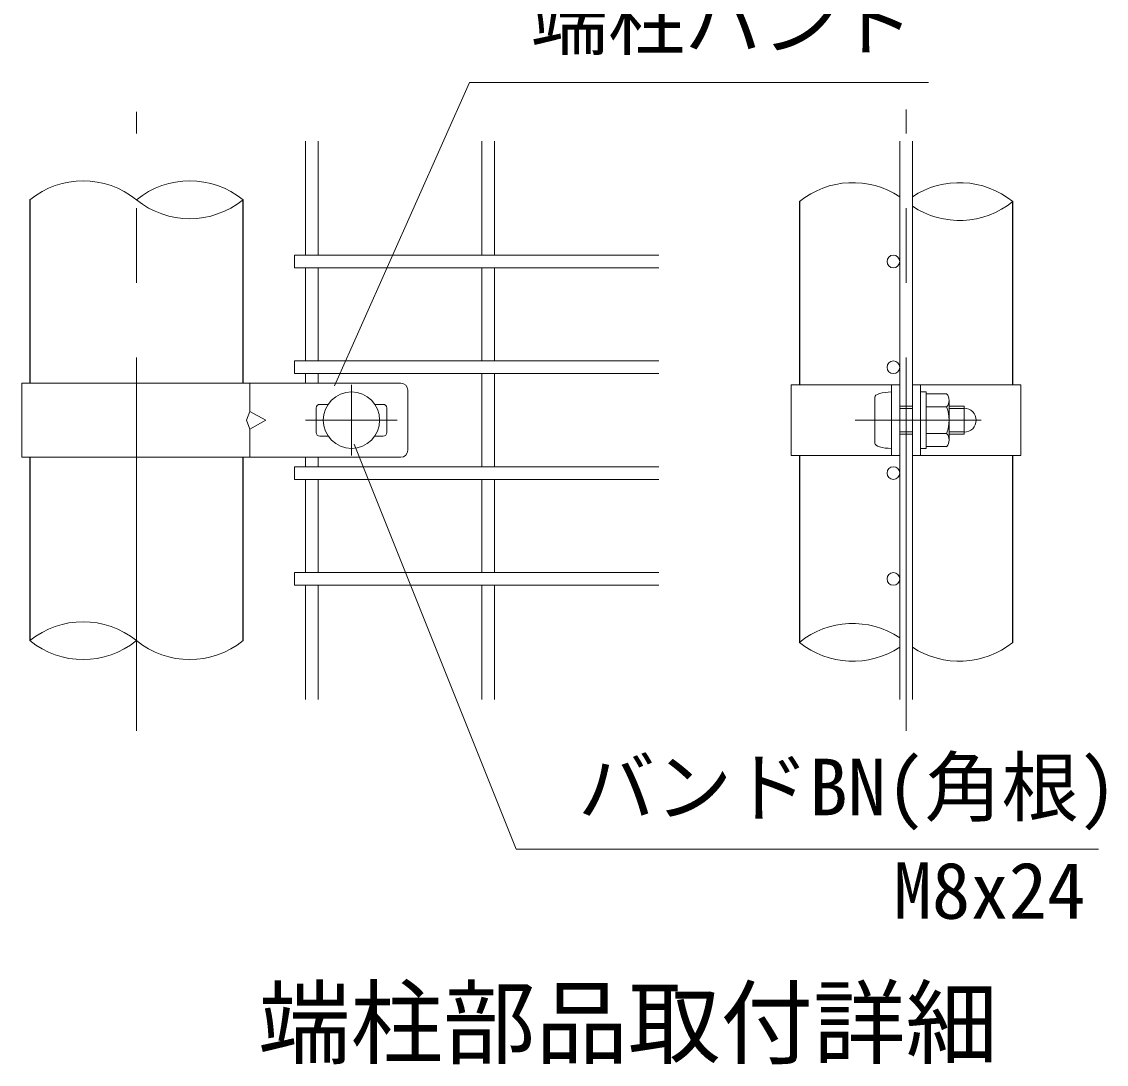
# Model space of a CAD drawing. Units: millimetres, scale not verified. Extents: x -4200 to 4200, y -2970 to 2970.
# Drawn here: x 1032 to 1955, y -1238 to -351 of the extents above; entities that cross this region are included whole.
import ezdxf
from ezdxf.enums import TextEntityAlignment as Align

# ---------------------------------------------------------------- set-up
doc = ezdxf.new("R2010")
doc.units = ezdxf.units.MM
doc.header["$LTSCALE"] = 10
doc.linetypes.add('USER1', pattern=[50.8, 31.75, -6.35, 6.35, -6.35])
for name, color, linetype, lineweight in [('0-0_D-BMK', 2, 'USER1', 13), ('0-1_D-TTL-TXT', 7, 'Continuous', 25), ('0-2_D-STR-TXT', 7, 'Continuous', 13), ('0-3_D-STR1', 1, 'Continuous', 25), ('0-4_D-STR3', 3, 'Continuous', 13), ('0-5_D-STR2', 7, 'Continuous', 13), ('0-6_D-STR-DIM', 7, 'Continuous', 13)]:
    doc.layers.add(name, color=color, linetype=linetype, lineweight=lineweight)
doc.styles.add('ＭＳ ゴシック', font='')
doc.styles.get('ＭＳ ゴシック').set_extended_font_data('MS Gothic')

msp = doc.modelspace()

# ---------------------------------------------------------------- linework, layer by layer
at = {"layer": '0-0_D-BMK'}
for p, q in [((1130.07, -954.14), (1130.07, -427.64)), ((1785.07, -954.14), (1785.07, -425.78)), ((1313.07, -659.96), (1313.07, -719.96)), ((1274.07, -689.96), (1352.07, -689.96)), ((1741.81, -689.96), (1849.03, -689.96))]:
    msp.add_line(p, q, dxfattribs=at)
at = {"layer": '0-2_D-STR-TXT'}
for p, q in [((1413.52, -402.65), (1298.55, -660.69)), ((1413.52, -402.65), (1804.17, -402.65)), ((1453.18, -1054.93), (1315.51, -710.29)), ((1453.18, -1054.93), (1948.75, -1054.93))]:
    msp.add_line(p, q, dxfattribs=at)
at = {"layer": '0-3_D-STR1'}
for p, q in [((1039.32, -502.46), (1039.32, -658.46)), ((1220.82, -658.46), (1220.82, -502.46)), ((1694.32, -503.96), (1694.32, -659.96)), ((1875.82, -659.96), (1875.82, -503.96)), ((1694.32, -719.96), (1694.32, -878.96)), ((1875.82, -878.96), (1875.82, -719.96)), ((1039.32, -721.46), (1039.32, -877.46)), ((1220.82, -877.46), (1220.82, -721.46))]:
    msp.add_line(p, q, dxfattribs=at)
at = {"layer": '0-4_D-STR3'}
for p, q in [((1032.42, -658.46), (1355.07, -658.46)), ((1032.42, -658.46), (1032.42, -721.46)), ((1226.53, -658.46), (1226.53, -682.46)), ((1361.07, -664.46), (1361.07, -715.46)), ((1687.42, -659.96), (1779.67, -659.96)), ((1687.42, -659.96), (1687.42, -719.96)), ((1772.77, -719.96), (1772.77, -659.96)), ((1779.67, -719.96), (1779.67, -659.96)), ((1790.47, -719.96), (1790.47, -659.96)), ((1790.47, -659.96), (1882.72, -659.96)), ((1797.37, -719.96), (1797.37, -659.96)), ((1882.72, -659.96), (1882.72, -719.96)), ((1758.37, -670.46), (1758.37, -709.46)), ((1772.77, -665.96), (1772.77, -713.96)), ((1797.37, -713.96), (1797.37, -665.96)), ((1802.17, -667.46), (1802.17, -712.46)), ((1802.17, -667.46), (1819.57, -667.46)), ((1821.67, -672.63), (1821.67, -707.26)), ((1283.07, -679.46), (1283.07, -700.46)), ((1286.07, -676.46), (1293.23, -676.46)), ((1332.91, -676.46), (1340.07, -676.46)), ((1343.07, -679.46), (1343.07, -700.46)), ((1779.67, -677.96), (1790.47, -677.96)), ((1779.67, -679.99), (1790.47, -679.99)), ((1802.17, -678.71), (1819.57, -678.71)), ((1821.67, -677.96), (1834.57, -677.96)), ((1821.67, -679.99), (1834.57, -679.99)), ((1834.57, -701.96), (1834.57, -677.96)), ((1226.53, -697.46), (1226.53, -721.46)), ((1779.67, -699.93), (1790.47, -699.93)), ((1802.17, -701.21), (1819.57, -701.21)), ((1821.67, -699.93), (1834.57, -699.92)), ((1286.07, -703.46), (1293.23, -703.46)), ((1332.91, -703.46), (1340.07, -703.46)), ((1779.67, -701.96), (1790.47, -701.96)), ((1821.67, -701.96), (1834.57, -701.96)), ((1687.42, -719.96), (1779.67, -719.96)), ((1790.47, -719.96), (1882.72, -719.96)), ((1797.37, -713.96), (1802.17, -713.96)), ((1802.17, -712.46), (1819.57, -712.46)), ((1032.42, -721.46), (1355.07, -721.46))]:
    msp.add_line(p, q, dxfattribs=at)
msp.add_lwpolyline([(1797.37, -665.96), (1802.17, -665.96), (1802.17, -713.96)], dxfattribs=at)
msp.add_lwpolyline([(1240.28, -689.96), (1226.53, -682.46), (1223.61, -689.96), (1226.53, -697.46)], close=True, dxfattribs=at)
msp.add_circle((1313.07, -689.96), 24, dxfattribs=at)
for centre, radius, start, end in [((1355.07, -664.46), 6, 0, 90), ((1813.14, -673.09), 8.55, 318.83491, 41.16509), ((1286.07, -679.46), 3, 90, 180), ((1340.07, -679.46), 3, 0, 90), ((1790.49, -689.96), 31.18, 338.85295, 21.14705), ((1834.57, -689.96), 10.2, 270, 90), ((1286.07, -700.46), 3, 180, 270), ((1340.07, -700.46), 3, 270, 0), ((1813.13, -706.84), 8.55, 318.86505, 41.13495), ((1355.07, -715.46), 6, 270, 0)]:
    msp.add_arc(centre, radius, start, end, dxfattribs=at)
for centre, start_param, end_param in [((1772.77, -670.46), 1.570796, 3.141593), ((1772.77, -709.46), 3.141593, 4.712389)]:
    msp.add_ellipse(centre, major_axis=(14.4, 0), ratio=0.3125, start_param=start_param, end_param=end_param, dxfattribs=at)
at = {"layer": '0-5_D-STR2'}
for p, q in [((1274.07, -549.56), (1274.07, -452.46)), ((1284.87, -549.56), (1284.87, -452.46)), ((1424.07, -549.56), (1424.07, -452.46)), ((1434.87, -549.56), (1434.87, -452.46)), ((1779.67, -927.46), (1779.67, -452.46)), ((1790.47, -927.46), (1790.47, -452.46)), ((1264.47, -549.56), (1574.67, -549.56)), ((1264.47, -549.56), (1264.47, -560.36)), ((1264.47, -560.36), (1574.67, -560.36)), ((1274.07, -639.56), (1274.07, -560.36)), ((1284.87, -639.56), (1284.87, -560.36)), ((1424.07, -639.56), (1424.07, -560.36)), ((1434.87, -639.56), (1434.87, -560.36)), ((1264.47, -639.56), (1574.67, -639.56)), ((1264.47, -639.56), (1574.67, -639.56)), ((1264.47, -639.56), (1264.47, -650.36)), ((1264.47, -650.36), (1574.67, -650.36)), ((1274.07, -658.46), (1274.07, -650.36)), ((1284.87, -658.46), (1284.87, -650.36)), ((1424.07, -729.56), (1424.07, -650.36)), ((1434.87, -729.56), (1434.87, -650.36)), ((1274.07, -729.56), (1274.07, -721.46)), ((1284.87, -729.56), (1284.87, -721.46)), ((1264.47, -729.56), (1574.67, -729.56)), ((1264.47, -729.56), (1264.47, -740.36)), ((1264.47, -740.36), (1574.67, -740.36)), ((1274.07, -819.56), (1274.07, -740.36)), ((1284.87, -819.56), (1284.87, -740.36)), ((1424.07, -819.56), (1424.07, -740.36)), ((1434.87, -819.56), (1434.87, -740.36)), ((1264.47, -819.56), (1574.67, -819.56)), ((1264.47, -819.56), (1264.47, -830.36)), ((1264.47, -830.36), (1574.67, -830.36)), ((1274.07, -927.46), (1274.07, -830.36)), ((1284.87, -927.46), (1284.87, -830.36)), ((1424.07, -927.46), (1424.07, -830.36)), ((1434.87, -927.46), (1434.87, -830.36))]:
    msp.add_line(p, q, dxfattribs=at)
for centre in [(1774.27, -554.96), (1774.27, -644.96), (1774.27, -734.96), (1774.27, -824.96)]:
    msp.add_circle(centre, 5.4, dxfattribs=at)
at = {"layer": '0-6_D-STR-DIM'}
for centre, start, end in [((1084.69, -558.44), 50.97549, 129.02451), ((1175.44, -558.44), 50.97549, 129.02451), ((1739.7, -559.94), 56.30864, 129.02451), ((1830.45, -559.94), 50.97549, 123.69136), ((1175.44, -446.48), 230.97549, 309.02451), ((1830.45, -447.98), 236.30864, 309.02451), ((1084.69, -933.44), 50.97549, 129.02451), ((1739.7, -934.94), 56.30864, 129.02451), ((1084.69, -821.48), 230.97549, 309.02451), ((1175.44, -821.48), 230.97549, 309.02451), ((1739.7, -822.98), 230.97549, 303.69136), ((1830.45, -822.98), 236.30864, 309.02451)]:
    msp.add_arc(centre, 72.06, start, end, dxfattribs=at)

# ---------------------------------------------------------------- texts
at = {"layer": '0-1_D-TTL-TXT', "style": 'ＭＳ ゴシック'}
msp.add_text('端柱部品取付詳細', height=57.7, dxfattribs=at).set_placement((1233.64, -1248.69), align=Align.BOTTOM_LEFT)
at = {"layer": '0-2_D-STR-TXT', "style": 'ＭＳ ゴシック'}
for s, p in [('端柱バンド', (1465.71, -388.54)), ('バンドBN(角根)', (1505.88, -1040.44)), ('M8x24', (1774.28, -1128.47))]:
    msp.add_text(s, height=48.09, dxfattribs=at).set_placement(p, align=Align.BOTTOM_LEFT)

doc.saveas('drawing.dxf')
